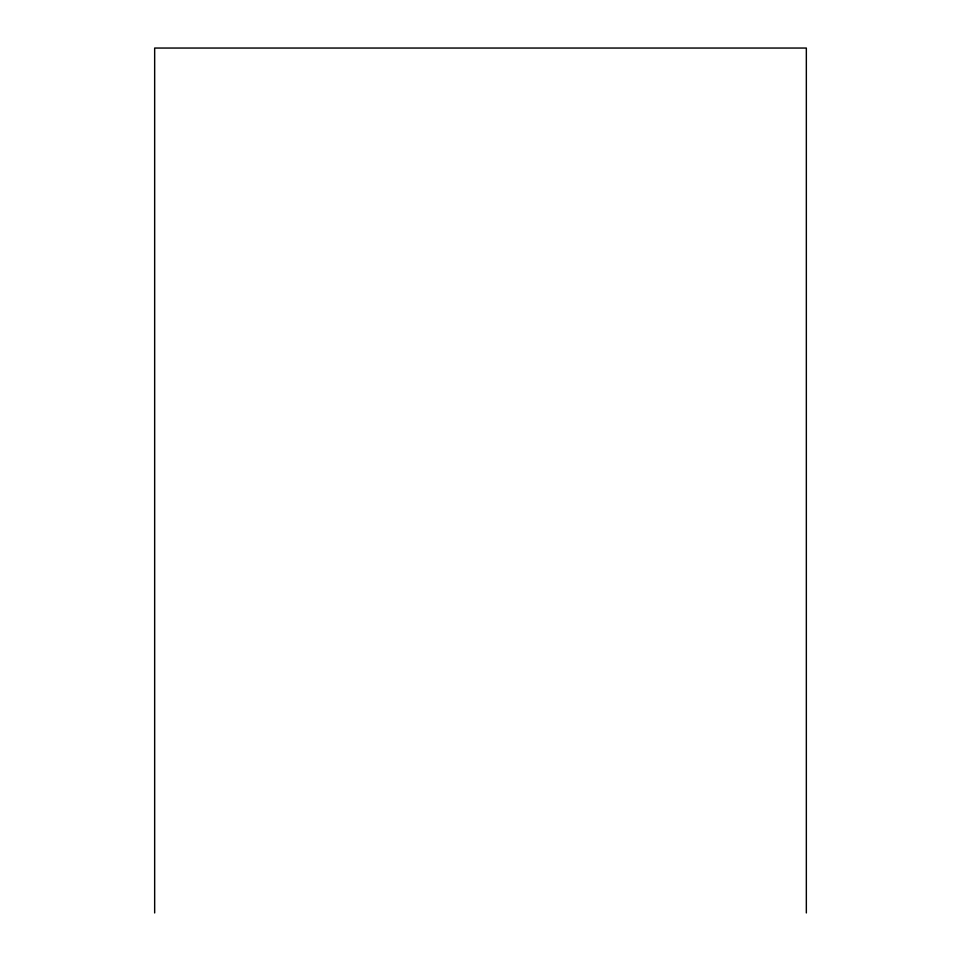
<?xml version="1.0" encoding="UTF-8"?>
<svg xmlns="http://www.w3.org/2000/svg" width="961" height="961" viewBox="0 0 961 961"><rect width="100%" height="100%" fill="white"/><g stroke="black" fill="none" stroke-linecap="round" stroke-linejoin="round"><path stroke-width="1.44" d="M806.339 912.95L806.339 48.05L154.661 48.05L154.661 912.95"/></g></svg>
